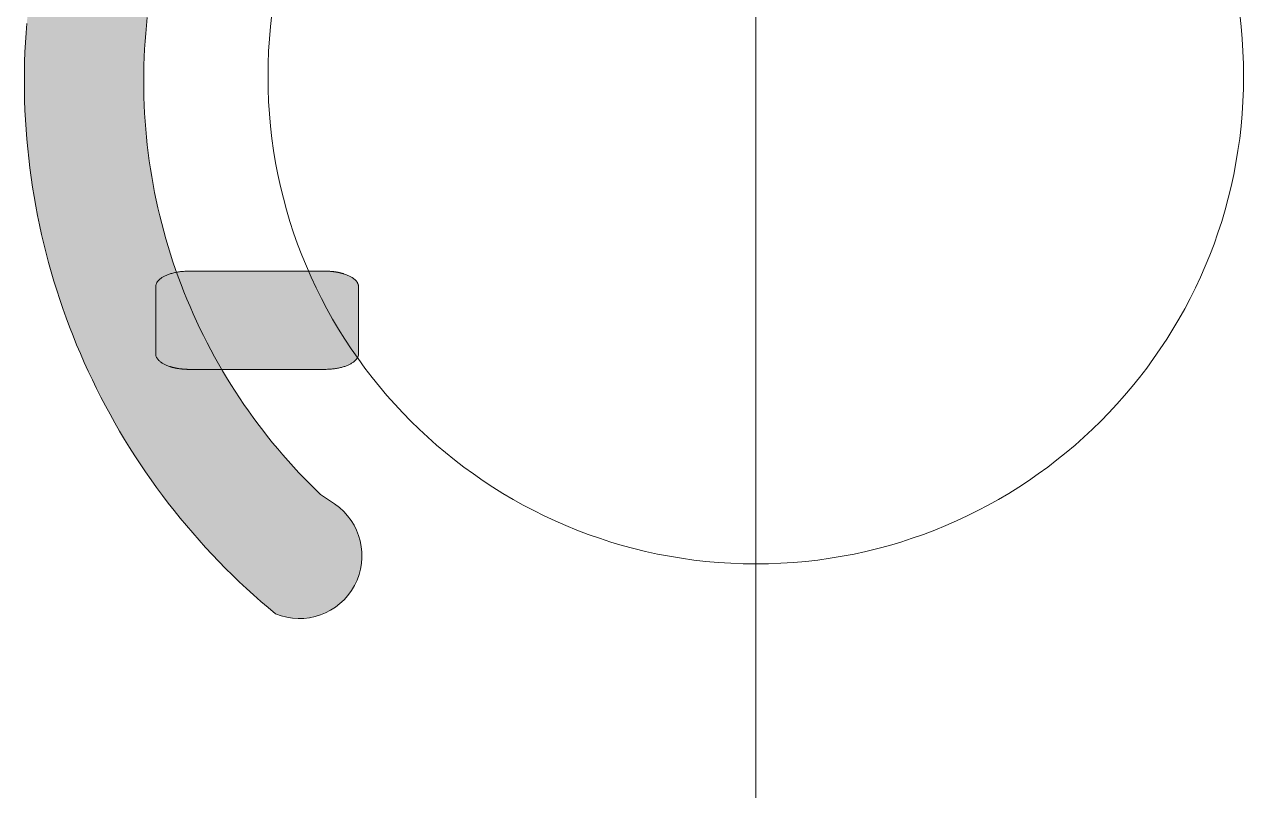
# Model space of a CAD drawing. Header units: metres. Extents: x 512 to 829, y -209 to 245.
# Drawn here: x 726.027 to 726.538, y -77.574 to -77.253 of the extents above; entities that cross this region are included whole.
import ezdxf

# ---------------------------------------------------------------- set-up
doc = ezdxf.new("R2010")
doc.units = ezdxf.units.M
doc.header["$LTSCALE"] = 0.508
doc.layers.add('None', color=7, linetype='Continuous', lineweight=5)

msp = doc.modelspace()

# ---------------------------------------------------------------- hatches: boundary and pattern name
at = {"layer": 'None', "linetype": 'Continuous', "lineweight": 0}
h = msp.add_hatch(color=253, dxfattribs=at)
edge = h.paths.add_edge_path()
edge.add_arc((726.1419054133961, -77.47534164447688), 0.02631001257012998, -28.282391944943697, 55.6582726372834, ccw=False)
edge.add_arc((726.1419085918869, -77.47533966042738), 0.0263081537966299, -112.23924688093553, -28.289477050027415, ccw=False)
edge.add_line((726.1319516158067, -77.49969079147968), (726.1288466158067, -77.49708979147968))
edge.add_line((726.1288466158067, -77.49708979147965), (726.1257776158067, -77.49444579147965))
edge.add_line((726.1257776158067, -77.49444579147973), (726.1227486158067, -77.49176079147973))
edge.add_line((726.1227486158067, -77.49176079147969), (726.1197626158067, -77.48903879147969))
edge.add_line((726.1197626158066, -77.48903879147963), (726.1168056158066, -77.48626879147963))
edge.add_line((726.1168056158067, -77.48626879147969), (726.1138886158067, -77.48345579147968))
edge.add_line((726.1138886158067, -77.48345579147974), (726.1110166158066, -77.48060879147974))
edge.add_line((726.1110166158066, -77.48060879147965), (726.1081796158066, -77.47771679147965))
edge.add_line((726.1081796158066, -77.47771679147968), (726.1053866158067, -77.47478779147968))
edge.add_line((726.1053866158067, -77.47478779147968), (726.1026386158067, -77.47182579147969))
edge.add_line((726.1026386158067, -77.47182579147966), (726.0999246158067, -77.46881679147965))
edge.add_line((726.0999246158067, -77.46881679147964), (726.0972526158067, -77.46576879147965))
edge.add_line((726.0972526158067, -77.46576879147972), (726.0946296158068, -77.46269279147972))
edge.add_line((726.0946296158066, -77.46269279147964), (726.0920476158067, -77.45957579147964))
edge.add_line((726.0920476158067, -77.45957579147966), (726.0895066158067, -77.45642079147967))
edge.add_line((726.0895066158067, -77.45642079147967), (726.0870096158068, -77.45322879147966))
edge.add_line((726.0870096158067, -77.45322879147966), (726.0845646158067, -77.45001179147967))
edge.add_line((726.0845646158067, -77.45001179147971), (726.0821586158067, -77.44675479147969))
edge.add_line((726.0821586158066, -77.44675479147963), (726.0797976158067, -77.44346079147964))
edge.add_line((726.0797976158067, -77.44346079147965), (726.0774826158067, -77.44013579147966))
edge.add_line((726.0774826158067, -77.44013579147975), (726.0752176158068, -77.43677979147975))
edge.add_line((726.0752176158067, -77.4367797914797), (726.0730006158067, -77.4333967914797))
edge.add_line((726.0730006158067, -77.43339679147971), (726.0708296158067, -77.42998079147972))
edge.add_line((726.0708296158067, -77.4299807914797), (726.0687086158067, -77.42653979147968))
edge.add_line((726.0687086158067, -77.42653979147974), (726.0666296158067, -77.42305679147975))
edge.add_line((726.0666296158067, -77.42305679147967), (726.0646056158067, -77.41955479147965))
edge.add_line((726.0646056158067, -77.41955479147964), (726.0626266158067, -77.41602079147964))
edge.add_line((726.0626266158067, -77.4160207914797), (726.0606976158067, -77.4124547914797))
edge.add_line((726.0606976158067, -77.41245479147972), (726.0588236158067, -77.40887479147972))
edge.add_line((726.0588236158067, -77.40887479147966), (726.0569986158066, -77.40526679147965))
edge.add_line((726.0569986158067, -77.40526679147968), (726.0552196158067, -77.40162479147969))
edge.add_line((726.0552196158067, -77.40162479147966), (726.0534936158067, -77.39795979147965))
edge.add_line((726.0534936158067, -77.3979597914797), (726.0518196158067, -77.39427579147971))
edge.add_line((726.0518196158067, -77.39427579147969), (726.0501996158067, -77.39056979147968))
edge.add_line((726.0501996158067, -77.39056979147972), (726.0486296158067, -77.38684179147972))
edge.add_line((726.0486296158067, -77.3868417914797), (726.0471076158067, -77.3830797914797))
edge.add_line((726.0471076158067, -77.38307979147964), (726.0456426158067, -77.37930479147963))
edge.add_line((726.0456426158066, -77.37930479147974), (726.0442316158067, -77.37551579147973))
edge.add_line((726.0442316158067, -77.37551579147964), (726.0428706158067, -77.37169879147964))
edge.add_line((726.0428706158067, -77.37169879147973), (726.0415636158067, -77.36786479147972))
edge.add_line((726.0415636158067, -77.36786479147963), (726.0403146158067, -77.36402179147964))
edge.add_line((726.0403146158067, -77.36402179147967), (726.0391136158066, -77.36015079147967))
edge.add_line((726.0391136158066, -77.36015079147967), (726.0379706158067, -77.35626679147967))
edge.add_line((726.0379706158067, -77.3562667914797), (726.0368806158067, -77.3523707914797))
edge.add_line((726.0368806158067, -77.35237079147964), (726.0358446158067, -77.34845179147963))
edge.add_line((726.0358446158067, -77.34845179147965), (726.0348656158067, -77.34453079147966))
edge.add_line((726.0348656158067, -77.34453079147966), (726.0339406158066, -77.34059179147964))
edge.add_line((726.0339406158067, -77.34059179147971), (726.0330686158068, -77.33663279147973))
edge.add_line((726.0330686158067, -77.3366327914797), (726.0322556158067, -77.33267379147969))
edge.add_line((726.0322556158067, -77.33267379147969), (726.0314956158066, -77.32869779147968))
edge.add_line((726.0314956158066, -77.32869779147973), (726.0307906158066, -77.32470379147973))
edge.add_line((726.0307906158067, -77.32470379147969), (726.0301436158068, -77.3207117914797))
edge.add_line((726.0301436158067, -77.32071179147965), (726.0295506158067, -77.31670479147965))
edge.add_line((726.0295506158067, -77.31670479147965), (726.0290156158067, -77.31269479147964))
edge.add_line((726.0290156158067, -77.31269479147966), (726.0285346158066, -77.30867079147967))
edge.add_line((726.0285346158066, -77.3086707914797), (726.0281116158067, -77.3046417914797))
edge.add_line((726.0281116158067, -77.30464179147964), (726.0277436158067, -77.30061279147964))
edge.add_line((726.0277436158067, -77.3006127914797), (726.0274336158067, -77.2965797914797))
edge.add_line((726.0274336158067, -77.29657979147964), (726.0271786158066, -77.29253479147962))
edge.add_line((726.0271786158066, -77.29253479147974), (726.0269816158067, -77.28848779147975))
edge.add_line((726.0269816158067, -77.28848779147972), (726.0268406158067, -77.28445379147972))
edge.add_line((726.0268406158067, -77.28445379147968), (726.0267546158067, -77.28040379147967))
edge.add_line((726.0267546158067, -77.28040379147967), (726.0267266158066, -77.27635279147968))
edge.add_line((726.0267266158066, -77.27635279147967), (726.0267546158067, -77.27230179147966))
edge.add_line((726.0267546158067, -77.27230179147966), (726.0268406158067, -77.26825279147965))
edge.add_line((726.0268406158067, -77.26825279147965), (726.0269816158067, -77.26421779147965))
edge.add_line((726.0269816158067, -77.26421779147972), (726.0271786158066, -77.26017079147974))
edge.add_line((726.0271786158066, -77.26017079147971), (726.0274336158067, -77.25612779147971))
edge.add_line((726.0274336158067, -77.25612779147968), (726.0277436158067, -77.25209279147968))
edge.add_line((726.0277436158067, -77.25209279147964), (726.0281116158067, -77.24806379147964))
edge.add_line((726.0281116158067, -77.2480637914797), (726.0285346158066, -77.2440377914797))
edge.add_line((726.0285346158066, -77.24403779147974), (726.0290146158067, -77.24001179147973))
edge.add_line((726.0290146158067, -77.24001179147967), (726.0295516158067, -77.23599779147968))
edge.add_line((726.0295516158067, -77.23599779147969), (726.0301426158067, -77.23200279147969))
edge.add_line((726.0301426158067, -77.23200279147966), (726.0307896158066, -77.22800579147966))
edge.add_line((726.0307896158067, -77.22800579147975), (726.0314956158068, -77.22400879147975))
edge.add_line((726.0314956158066, -77.22400879147972), (726.0322556158067, -77.22003179147973))
edge.add_line((726.0322556158067, -77.22003179147964), (726.0330696158067, -77.21607179147964))
edge.add_line((726.0330696158067, -77.21607179147964), (726.0339386158066, -77.21212279147964))
edge.add_line((726.0339386158067, -77.21212279147971), (726.0348646158068, -77.2081747914797))
edge.add_line((726.0348646158067, -77.20817479147968), (726.0358466158067, -77.20424579147968))
edge.add_line((726.0358466158067, -77.2042457914797), (726.0368806158067, -77.2003357914797))
edge.add_line((726.0368806158067, -77.20033579147969), (726.0379706158067, -77.1964397914797))
edge.add_line((726.0379706158067, -77.19643979147975), (726.0391136158066, -77.19255579147972))
edge.add_line((726.0391136158066, -77.19255579147966), (726.0403146158067, -77.18868479147969))
edge.add_line((726.0403146158067, -77.18868479147966), (726.0415636158067, -77.18484179147964))
edge.add_line((726.0415636158067, -77.1848417914797), (726.0428706158067, -77.18100779147971))
edge.add_line((726.0428706158067, -77.18100779147971), (726.0442296158067, -77.1771947914797))
edge.add_line((726.0442296158067, -77.17719479147968), (726.0456416158066, -77.17340179147969))
edge.add_line((726.0456416158066, -77.1734017914797), (726.0471096158067, -77.1696217914797))
edge.add_line((726.0471096158067, -77.1696217914797), (726.0486266158067, -77.1658727914797))
edge.add_line((726.0486266158067, -77.16587279147973), (726.0501946158067, -77.16214679147973))
edge.add_line((726.0501946158067, -77.1621467914797), (726.0518176158067, -77.15843479147969))
edge.add_line((726.0518176158067, -77.15843479147975), (726.0534916158067, -77.15475079147974))
edge.add_line((726.0534916158067, -77.15475079147973), (726.0552176158067, -77.15108579147972))
edge.add_line((726.0552176158067, -77.15108579147966), (726.0569976158067, -77.14744279147968))
edge.add_line((726.0569976158067, -77.14744279147965), (726.0588196158067, -77.14383879147964))
edge.add_line((726.0588196158067, -77.14383879147965), (726.0606996158067, -77.14024679147965))
edge.add_line((726.0606996158067, -77.14024679147974), (726.0626316158067, -77.13667879147974))
edge.add_line((726.0626316158067, -77.13667879147965), (726.0646056158067, -77.13315279147966))
edge.add_line((726.0646056158067, -77.13315279147969), (726.0666266158067, -77.12965679147969))
edge.add_line((726.0666266158066, -77.12965679147965), (726.0687046158066, -77.12617379147966))
edge.add_line((726.0687046158067, -77.12617379147969), (726.0708286158067, -77.12272679147966))
edge.add_line((726.0708286158067, -77.12272679147964), (726.0729996158067, -77.11931079147963))
edge.add_line((726.0729996158067, -77.11931079147973), (726.0752196158066, -77.11592279147975))
edge.add_line((726.0752196158066, -77.11592279147965), (726.0774856158066, -77.11256779147965))
edge.add_line((726.0774856158067, -77.1125677914797), (726.0797966158067, -77.10924879147969))
edge.add_line((726.0797966158067, -77.10924879147967), (726.0821536158066, -77.10595979147968))
edge.add_line((726.0821536158066, -77.10595979147968), (726.0845586158066, -77.10270279147969))
edge.add_line((726.0845586158067, -77.10270279147971), (726.0870066158067, -77.09948179147972))
edge.add_line((726.0870066158067, -77.09948179147966), (726.0895066158067, -77.09628579147966))
edge.add_line((726.0895066158067, -77.09628579147966), (726.0920436158067, -77.09313679147965))
edge.add_line((726.0920436158067, -77.09313679147965), (726.0946226158067, -77.09002279147964))
edge.add_line((726.0946226158067, -77.09002279147967), (726.0972526158066, -77.08693779147967))
edge.add_line((726.0972526158067, -77.08693779147973), (726.0999206158067, -77.08389479147972))
edge.add_line((726.0999206158067, -77.08389479147968), (726.1026316158067, -77.08088979147968))
edge.add_line((726.1026316158067, -77.08088979147965), (726.1053846158067, -77.07792179147965))
edge.add_line((726.1053846158067, -77.07792179147964), (726.1081786158067, -77.07499179147963))
edge.add_line((726.1081786158067, -77.07499179147965), (726.1110156158067, -77.07209979147964))
edge.add_line((726.1110156158067, -77.07209979147967), (726.1138876158067, -77.06925279147967))
edge.add_line((726.1138876158067, -77.0692527914797), (726.1168046158067, -77.0664397914797))
edge.add_line((726.1168046158067, -77.06643979147964), (726.1197616158067, -77.06366979147964))
edge.add_line((726.1197616158066, -77.0636697914797), (726.1227436158066, -77.0609507914797))
edge.add_line((726.1227436158067, -77.06095079147963), (726.1257756158067, -77.05826279147963))
edge.add_line((726.1257756158067, -77.0582627914797), (726.1288476158066, -77.05561679147971))
edge.add_line((726.1288476158066, -77.05561679147968), (726.1319456158067, -77.0530217914797))
edge.add_arc((726.1419029800318, -77.07737184060647), 0.02630729926822258, 28.287802750506216, 112.24092118049, ccw=False)
edge.add_arc((726.1419027653316, -77.07737175484897), 0.02630744768852908, -55.66329737676489, 28.28741668449021, ccw=False)
edge.add_line((726.1567416158067, -77.09909479147973), (726.1507706158067, -77.10247679147972))
edge.add_line((726.1507706158067, -77.10247679147972), (726.1514846158067, -77.10246479147972))
edge.add_line((726.1514846158067, -77.10246479147975), (726.1512516158067, -77.10268279147974))
edge.add_line((726.1512516158067, -77.10268279147965), (726.1488436158068, -77.10500479147964))
edge.add_line((726.1488436158066, -77.1050047914797), (726.1464646158066, -77.10736379147971))
edge.add_line((726.1464646158067, -77.10736379147966), (726.1441196158067, -77.10975379147965))
edge.add_line((726.1441196158066, -77.10975379147965), (726.1418076158067, -77.11217779147964))
edge.add_line((726.1418076158067, -77.11217779147967), (726.1395246158066, -77.11463879147968))
edge.add_line((726.1395246158066, -77.1146387914797), (726.1372826158066, -77.11712379147968))
edge.add_line((726.1372826158067, -77.11712379147968), (726.1350776158067, -77.11963979147968))
edge.add_line((726.1350776158067, -77.1196397914797), (726.1329036158068, -77.12218979147971))
edge.add_line((726.1329036158066, -77.12218979147974), (726.1307676158067, -77.12476879147974))
edge.add_line((726.1307676158067, -77.12476879147971), (726.1286676158066, -77.12737479147971))
edge.add_line((726.1286676158066, -77.12737479147972), (726.1266036158066, -77.13001379147971))
edge.add_line((726.1266036158066, -77.13001379147966), (726.1245756158066, -77.13268179147965))
edge.add_line((726.1245756158066, -77.13268179147974), (726.1225876158067, -77.13537379147972))
edge.add_line((726.1225876158067, -77.13537379147965), (726.1206356158067, -77.13809779147967))
edge.add_line((726.1206356158067, -77.13809779147971), (726.1187216158066, -77.1408477914797))
edge.add_line((726.1187216158066, -77.1408477914797), (726.1168496158066, -77.1436187914797))
edge.add_line((726.1168496158067, -77.14361879147964), (726.1150116158067, -77.14642379147965))
edge.add_line((726.1150116158067, -77.14642379147972), (726.1132136158067, -77.14925279147971))
edge.add_line((726.1132136158067, -77.14925279147974), (726.1114596158067, -77.15209879147973))
edge.add_line((726.1114596158067, -77.15209879147972), (726.1097416158067, -77.15497879147972))
edge.add_line((726.1097416158067, -77.15497879147972), (726.1080656158067, -77.15787879147972))
edge.add_line((726.1080656158067, -77.15787879147967), (726.1064316158067, -77.16079679147968))
edge.add_line((726.1064316158066, -77.1607967914797), (726.1048356158067, -77.1637447914797))
edge.add_line((726.1048356158067, -77.16374479147964), (726.1032826158067, -77.16671179147966))
edge.add_line((726.1032826158066, -77.16671179147966), (726.1017726158066, -77.16969779147965))
edge.add_line((726.1017726158067, -77.16969779147973), (726.1002996158066, -77.17271379147974))
edge.add_line((726.1002996158066, -77.17271379147974), (726.0988716158066, -77.17574579147973))
edge.add_line((726.0988716158067, -77.1757457914797), (726.0974866158067, -77.1787937914797))
edge.add_line((726.0974866158067, -77.17879379147973), (726.0961456158067, -77.18185979147972))
edge.add_line((726.0961456158067, -77.18185979147972), (726.0948466158067, -77.18494779147973))
edge.add_line((726.0948466158067, -77.18494779147966), (726.0935906158066, -77.18805079147967))
edge.add_line((726.0935906158066, -77.18805079147967), (726.0923776158066, -77.19117479147967))
edge.add_line((726.0923776158066, -77.19117479147974), (726.0912106158066, -77.19431079147974))
edge.add_line((726.0912106158066, -77.19431079147967), (726.0900846158066, -77.19746879147966))
edge.add_line((726.0900846158066, -77.19746879147965), (726.0890046158066, -77.20063679147965))
edge.add_line((726.0890046158066, -77.20063679147972), (726.0879696158066, -77.20382079147973))
edge.add_line((726.0879696158066, -77.20382079147964), (726.0869766158066, -77.20702279147963))
edge.add_line((726.0869766158066, -77.20702279147963), (726.0860316158066, -77.21023379147964))
edge.add_line((726.0860316158066, -77.21023379147971), (726.0851276158066, -77.21346379147971))
edge.add_line((726.0851276158066, -77.21346379147974), (726.0842716158066, -77.21669979147973))
edge.add_line((726.0842716158066, -77.21669979147964), (726.0834606158066, -77.21994579147966))
edge.add_line((726.0834606158066, -77.21994579147974), (726.0826966158066, -77.22320479147973))
edge.add_line((726.0826966158066, -77.2232047914797), (726.0819756158066, -77.2264787914797))
edge.add_line((726.0819756158066, -77.22647879147974), (726.0813016158066, -77.22975879147972))
edge.add_line((726.0813016158066, -77.22975879147964), (726.0806726158066, -77.23304979147963))
edge.add_line((726.0806726158066, -77.23304979147963), (726.0800896158066, -77.23634979147963))
edge.add_line((726.0800896158066, -77.23634979147971), (726.0795546158066, -77.23965679147972))
edge.add_line((726.0795546158067, -77.23965679147966), (726.0790636158067, -77.24297179147966))
edge.add_line((726.0790636158067, -77.2429717914797), (726.0786206158067, -77.2462867914797))
edge.add_line((726.0786206158067, -77.24628679147975), (726.0782246158067, -77.24960979147976))
edge.add_line((726.0782246158067, -77.24960979147966), (726.0778736158067, -77.25295079147966))
edge.add_line((726.0778736158067, -77.25295079147975), (726.0775686158066, -77.25628179147974))
edge.add_line((726.0775686158066, -77.25628179147964), (726.0773126158066, -77.25961679147964))
edge.add_line((726.0773126158067, -77.25961679147974), (726.0771016158067, -77.26295979147974))
edge.add_line((726.0771016158067, -77.26295979147972), (726.0769396158066, -77.26630679147972))
edge.add_line((726.0769396158066, -77.26630679147968), (726.0768216158066, -77.26965679147966))
edge.add_line((726.0768216158067, -77.26965679147963), (726.0767506158066, -77.27300579147963))
edge.add_line((726.0767506158066, -77.2730057914797), (726.0767276158066, -77.27635279147971))
edge.add_line((726.0767276158067, -77.27635279147967), (726.0767506158068, -77.27969979147966))
edge.add_line((726.0767506158066, -77.27969979147974), (726.0768216158067, -77.28304979147973))
edge.add_line((726.0768216158067, -77.2830497914797), (726.0769396158067, -77.2863987914797))
edge.add_line((726.0769396158066, -77.28639879147966), (726.0771016158067, -77.28974579147966))
edge.add_line((726.0771016158067, -77.28974579147973), (726.0773126158067, -77.29309079147973))
edge.add_line((726.0773126158067, -77.2930907914797), (726.0775686158067, -77.2964227914797))
edge.add_line((726.0775686158066, -77.2964227914797), (726.0778736158067, -77.2997567914797))
edge.add_line((726.0778736158067, -77.2997567914797), (726.0782236158067, -77.30309279147968))
edge.add_line((726.0782236158067, -77.30309279147968), (726.0786216158067, -77.3064207914797))
edge.add_line((726.0786216158067, -77.3064207914797), (726.0790646158067, -77.3097387914797))
edge.add_line((726.0790646158067, -77.30973879147973), (726.0795546158067, -77.31305179147972))
edge.add_line((726.0795546158067, -77.31305179147967), (726.0800906158067, -77.31635779147966))
edge.add_line((726.0800906158066, -77.31635779147973), (726.0806726158066, -77.31965779147973))
edge.add_line((726.0806726158066, -77.3196577914797), (726.0813026158066, -77.32295079147971))
edge.add_line((726.0813026158066, -77.32295079147968), (726.0819746158066, -77.32622579147969))
edge.add_line((726.0819746158066, -77.32622579147971), (726.0826956158066, -77.32949879147972))
edge.add_line((726.0826956158066, -77.32949879147964), (726.0834616158066, -77.33275879147963))
edge.add_line((726.0834616158066, -77.3327587914797), (726.0842716158066, -77.3360057914797))
edge.add_line((726.0842716158066, -77.33600579147969), (726.0851286158066, -77.3392447914797))
edge.add_line((726.0851286158066, -77.3392447914797), (726.0860316158066, -77.34247279147971))
edge.add_line((726.0860316158066, -77.34247279147974), (726.0869766158066, -77.34568379147973))
edge.add_line((726.0869766158066, -77.3456837914797), (726.0879696158066, -77.3488857914797))
edge.add_line((726.0879696158066, -77.34888579147969), (726.0890046158066, -77.35206979147968))
edge.add_line((726.0890046158066, -77.35206979147972), (726.0900836158066, -77.35523479147973))
edge.add_line((726.0900836158066, -77.35523479147969), (726.0912096158066, -77.35839379147968))
edge.add_line((726.0912096158066, -77.35839379147967), (726.0923796158066, -77.36153479147966))
edge.add_line((726.0923796158066, -77.3615347914797), (726.0935916158066, -77.36465779147971))
edge.add_line((726.0935916158066, -77.36465779147966), (726.0948476158067, -77.36776179147967))
edge.add_line((726.0948476158067, -77.36776179147967), (726.0961486158067, -77.37085279147966))
edge.add_line((726.0961486158067, -77.3708527914797), (726.0974896158067, -77.3739187914797))
edge.add_line((726.0974896158067, -77.3739187914797), (726.0988736158067, -77.37696479147971))
edge.add_line((726.0988736158067, -77.37696479147974), (726.1003026158068, -77.37999979147975))
edge.add_line((726.1003026158066, -77.37999979147969), (726.1017726158067, -77.38300879147968))
edge.add_line((726.1017726158067, -77.38300879147971), (726.1032836158067, -77.38599579147971))
edge.add_line((726.1032836158067, -77.38599579147967), (726.1048376158067, -77.38896479147967))
edge.add_line((726.1048376158067, -77.38896479147968), (726.1064306158066, -77.39190979147968))
edge.add_line((726.1064306158066, -77.39190979147963), (726.1080656158066, -77.39482879147964))
edge.add_line((726.1080656158067, -77.39482879147965), (726.1097436158067, -77.39773279147965))
edge.add_line((726.1097436158067, -77.39773279147971), (726.1114596158067, -77.40060679147973))
edge.add_line((726.1114596158067, -77.40060679147973), (726.1132126158067, -77.40345179147971))
edge.add_line((726.1132126158067, -77.40345179147971), (726.1150116158067, -77.40628279147973))
edge.add_line((726.1150116158067, -77.40628279147973), (726.1168516158067, -77.40908979147973))
edge.add_line((726.1168516158067, -77.40908979147969), (726.1187236158066, -77.41186379147969))
edge.add_line((726.1187236158066, -77.41186379147973), (726.1206356158067, -77.41461079147973))
edge.add_line((726.1206356158067, -77.41461079147973), (726.1225886158066, -77.41733479147972))
edge.add_line((726.1225886158066, -77.41733479147968), (726.1245786158066, -77.42002879147968))
edge.add_line((726.1245786158067, -77.4200287914797), (726.1266066158067, -77.4226967914797))
edge.add_line((726.1266066158066, -77.42269679147967), (726.1286696158066, -77.42533479147966))
edge.add_line((726.1286696158066, -77.42533479147971), (726.1307726158067, -77.42794479147972))
edge.add_line((726.1307726158067, -77.42794479147972), (726.1329066158066, -77.43052179147972))
edge.add_line((726.1329066158066, -77.43052179147969), (726.1350766158066, -77.43306579147969))
edge.add_line((726.1350766158067, -77.43306579147963), (726.1372896158067, -77.43559079147964))
edge.add_line((726.1372896158067, -77.43559079147974), (726.1395316158067, -77.43807679147973))
edge.add_line((726.1395316158066, -77.43807679147972), (726.1418086158067, -77.44053079147973))
edge.add_line((726.1418086158067, -77.44053079147966), (726.1441206158066, -77.44295479147965))
edge.add_line((726.1441206158067, -77.44295479147968), (726.1464656158067, -77.44534479147967))
edge.add_line((726.1464656158066, -77.44534479147967), (726.1488446158066, -77.44770379147967))
edge.add_line((726.1488446158066, -77.44770379147974), (726.1507996158066, -77.44958879147973))
edge.add_line((726.1507996158067, -77.44958879147964), (726.1567476158067, -77.45361779147964))
edge.add_line((726.1567476158067, -77.4536177914797), (726.1567476158067, -77.4536177914797))
for color, points in [(9, [(726.1311506158066, -77.48902079147967), (726.1296623345567, -77.48716043991715), (726.1281974908067, -77.48532938522965), (726.1267560845566, -77.48352762741717), (726.1253381158067, -77.48175516647973), (726.1239435845566, -77.4800120024172), (726.1225724908066, -77.47829813522969), (726.1212248345566, -77.47661356491722), (726.1199006158067, -77.47495829147965), (726.1185998345567, -77.47333231491723), (726.1173224908067, -77.47173563522972), (726.1160685845567, -77.47016825241724), (726.1148381158067, -77.46863016647967), (726.1136310845567, -77.46712137741724), (726.1124474908066, -77.46564188522973), (726.1112873345567, -77.46419168991724), (726.1101506158067, -77.46277079147967), (726.1090373345567, -77.46137918991724), (726.1079474908067, -77.46001688522972), (726.1068810845567, -77.45868387741723), (726.1058381158067, -77.45738016647965), (726.1048185845567, -77.45610575241722), (726.1038224908067, -77.45486063522969), (726.1028498345567, -77.4536448149172), (726.1019006158067, -77.45245829147973), (726.1009748345567, -77.45130106491717), (726.1000724908067, -77.45017313522965), (726.0991935845567, -77.44907450241715), (726.0983381158067, -77.44800516647967), (726.0975060845567, -77.44696512741723), (726.0966974908067, -77.4459543852297), (726.0959123345567, -77.44497293991719), (726.0951506158067, -77.44402079147972), (726.0944123345566, -77.44309793991715), (726.0936974908067, -77.44220438522973), (726.0930060845567, -77.44134012741722), (726.0923381158067, -77.44050516647974), (726.0916935845567, -77.43969950241717), (726.0910724908067, -77.43892313522974), (726.0904748345566, -77.43817606491723), (726.0899006158066, -77.43745829147974), (726.0893498345567, -77.43676981491717), (726.0888224908067, -77.43611063522974), (726.0883185845566, -77.43548075241722), (726.0878381158067, -77.43488016647973), (726.0873810845567, -77.43430887741715), (726.0869474908067, -77.43376688522972), (726.0865373345566, -77.43325418991719), (726.0861506158067, -77.4327707914797), (726.0857873345567, -77.43231668991723), (726.0854474908067, -77.43189188522967), (726.0851310845567, -77.43149637741715), (726.0848381158066, -77.43113016647965), (726.0845685845567, -77.43079325241717), (726.0843224908067, -77.43048563522973), (726.0840998345567, -77.4302073149172), (726.0839006158067, -77.42995829147969), (726.0837248345567, -77.42973856491722), (726.0835724908067, -77.42954813522965), (726.0834435845567, -77.42938700241723), (726.0833381158067, -77.42925516647972), (726.0832560845566, -77.42915262741724), (726.0831974908067, -77.42907938522967), (726.0831623345567, -77.42903543991724), (726.0831506158066, -77.42902079147973), (726.0831457329941, -77.42900882858908), (726.0831310845567, -77.42897293991723), (726.0831066704942, -77.42891312546408), (726.0830724908067, -77.42882938522973), (726.0830285454941, -77.42872171921408), (726.0829748345567, -77.42859012741724), (726.0829113579941, -77.42843460983909), (726.0828381158067, -77.42825516647974), (726.0827551079942, -77.4280517973391), (726.0826623345566, -77.42782450241714), (726.0825597954941, -77.4275732817141), (726.0824474908067, -77.42729813522965), (726.0823254204942, -77.42699906296411), (726.0821935845566, -77.42667606491716), (726.0820519829941, -77.42632914108901), (726.0819006158067, -77.42595829147967), (726.0817394829942, -77.42556351608903), (726.0815685845566, -77.42514481491719), (726.0813879204942, -77.42470218796404), (726.0811974908066, -77.4242356352297), (726.0809972954942, -77.42374515671406), (726.0807873345567, -77.42323075241723), (726.0805676079942, -77.42269242233908), (726.0803381158066, -77.42213016647963), (726.0800988579941, -77.4215439848391), (726.0798498345566, -77.42093387741716), (726.0795910454942, -77.42029984421401), (726.0793224908067, -77.41964188522968), (726.0790441704942, -77.41896000046404), (726.0787560845566, -77.4182541899172), (726.0784582329942, -77.41752445358907), (726.0781506158066, -77.41677079147973), (726.0778332329942, -77.4159932035891), (726.0775060845567, -77.41519168991715), (726.0771691704941, -77.41436625046401), (726.0768224908066, -77.41351688522968), (726.0764660454942, -77.41264359421405), (726.0760998345567, -77.41174637741722), (726.0757238579941, -77.41082523483908), (726.0753381158066, -77.40988016647964), (726.0749426079942, -77.40891117233912), (726.0745373345567, -77.40791825241718), (726.0741222954941, -77.40690140671404), (726.0736974908067, -77.40586063522971), (726.0732629204941, -77.40479593796408), (726.0728185845567, -77.40370731491714), (726.0723644829942, -77.40259476608901), (726.0719006158067, -77.40145829147968), (726.0714269829941, -77.40029789108905), (726.0709435845566, -77.39911356491723), (726.0704504204941, -77.3979053129641), (726.0699474908067, -77.39667313522966), (726.0694347954942, -77.39541703171403), (726.0689123345567, -77.39413700241721), (726.0683801079941, -77.39283304733908), (726.0678381158067, -77.39150516647965), (726.0672863579941, -77.39015335983902), (726.0667248345567, -77.3887776274172), (726.0661535454942, -77.38737796921407), (726.0655724908066, -77.38595438522964), (726.0649816704941, -77.38450687546401), (726.0643810845567, -77.3830354399172), (726.0637707329942, -77.38154007858907), (726.0631506158066, -77.38002079147964), (726.0625284971543, -77.37849433652366), (726.0619121411974, -77.37697747165544), (726.0613015479356, -77.3754701968752), (726.0606967173692, -77.37397251218283), (726.0600976494981, -77.37248441757833), (726.0595043443222, -77.37100591306171), (726.0589168018419, -77.36953699863295), (726.0583350220567, -77.36807767429218), (726.0577590049668, -77.36662794003928), (726.0571887505723, -77.36518779587425), (726.0566242588731, -77.36375724179709), (726.0560655298692, -77.3623362778078), (726.0555125635606, -77.3609249039065), (726.0549653599473, -77.35952312009294), (726.0544239190293, -77.35813092636738), (726.0538882408067, -77.35674832272969), (726.0533583252793, -77.35537530917986), (726.0528341724473, -77.35401188571802), (726.0523157823106, -77.35265805234394), (726.0518031548692, -77.35131380905784), (726.0512962901231, -77.34997915585961), (726.0507951880724, -77.34865409274926), (726.0502998487168, -77.34733861972677), (726.0498102720567, -77.34603273679215), (726.0493264580919, -77.34473644394552), (726.0488484068223, -77.34344974118676), (726.0483761182481, -77.34217262851587), (726.0479095923691, -77.34090510593285), (726.0474488291856, -77.3396471734377), (726.0469938286973, -77.33839883103042), (726.0465445909043, -77.33716007871112), (726.0461011158067, -77.3359309164797), (726.0456634034043, -77.33471134433614), (726.0452314536973, -77.33350136228046), (726.0448052666856, -77.33230097031264), (726.0443848423691, -77.33111016843282), (726.0439701807481, -77.32992895664086), (726.0435612818223, -77.32875733493677), (726.0431581455919, -77.32759530332055), (726.0427607720567, -77.3264428617922), (726.0423691612168, -77.32530001035173), (726.0419833130723, -77.32416674899923), (726.0416032276231, -77.32304307773461), (726.0412289048692, -77.32192899655786), (726.0408603448105, -77.32082450546898), (726.0404975474473, -77.31972960446797), (726.0401405127793, -77.31864429355494), (726.0397892408067, -77.31756857272967), (726.0394437315293, -77.31650244199238), (726.0391039849474, -77.31544590134297), (726.0387700010606, -77.31439895078142), (726.0384417798692, -77.31336159030786), (726.0381193213731, -77.31233381992206), (726.0378026255723, -77.31131563962424), (726.0374916924668, -77.31030704941429), (726.0371865220567, -77.30930804929221), (726.0368871143419, -77.308318639258), (726.0365934693223, -77.30733881931167), (726.0363055869981, -77.30636858945331), (726.0360234673692, -77.30540794968283), (726.0357471104356, -77.30445690000022), (726.0354765161973, -77.30351544040548), (726.0352116846543, -77.3025835708986), (726.0349526158067, -77.30166129147972), (726.0347028870469, -77.30075197568374), (726.0344660757676, -77.29985899704604), (726.0342421819688, -77.29898235556664), (726.0340312056504, -77.29812205124529), (726.0338331468125, -77.29727808408222), (726.0336480054551, -77.29645045407733), (726.0334757815782, -77.29563916123072), (726.0333164751817, -77.29484420554218), (726.0331700862656, -77.29406558701191), (726.0330366148302, -77.29330330563982), (726.0329160608751, -77.29255736142602), (726.0328084244004, -77.29182775437027), (726.0327137054063, -77.29111448447281), (726.0326319038926, -77.29041755173364), (726.0325630198594, -77.28973695615252), (726.0325070533066, -77.2890726977297), (726.0324640042344, -77.28842477646504), (726.0324338726426, -77.28779319235855), (726.0324166585312, -77.28717794541035), (726.0324123619005, -77.28657903562032), (726.0324209827501, -77.28599646298846), (726.0324425210802, -77.2854302275149), (726.0324769768906, -77.28488032919938), (726.0325243501817, -77.28434676804216), (726.0325846409531, -77.28382954404321), (726.0326578492051, -77.28332865720233), (726.0327439749375, -77.28284410751974), (726.0328430181504, -77.28237589499531), (726.0329549788438, -77.28192401962906), (726.0330798570176, -77.28148848142109), (726.033217652672, -77.2810692803713), (726.0333683658067, -77.28066641647968), (726.033531996422, -77.28027988974634), (726.0337085445176, -77.27990970017106), (726.0338980100938, -77.27955584775407), (726.0341003931504, -77.27921833249536), (726.0343156936875, -77.27889715439471), (726.0345439117051, -77.27859231345235), (726.0347850472032, -77.27830380966816), (726.0350391001816, -77.27803164304214), (726.0353060706407, -77.27777581357441), (726.0355859585801, -77.27753632126485), (726.035878764, -77.27731316611346), (726.0361844869004, -77.27710634812036), (726.0365031272813, -77.27691586728531), (726.0368346851426, -77.27674172360855), (726.0371791604844, -77.27658391709008), (726.0375365533067, -77.27644244772966), (726.0379068636094, -77.27631731552754), (726.0382900913926, -77.27620852048358), (726.0386862366563, -77.27611606259791), (726.0390952994004, -77.2760399418703), (726.039517279625, -77.27598015830097), (726.0399521773301, -77.27593671188981), (726.0403999925156, -77.27590960263694), (726.0408607251817, -77.27589883054225), (726.0413343753281, -77.27590439560572), (726.0418209429552, -77.27592629782737), (726.0423204280626, -77.27596453720719), (726.0428328306505, -77.27601911374529), (726.0433581507187, -77.27609002744157), (726.0438963882676, -77.27617727829613), (726.0444475432969, -77.27628086630875), (726.0450116158066, -77.27640079147966), (726.0455776897813, -77.27653291110857), (726.0461348492051, -77.27667308249534), (726.0466830940782, -77.27682130563983), (726.0472224244004, -77.27697758054217), (726.0477528401719, -77.27714190720235), (726.0482743413926, -77.27731428562026), (726.0487869280626, -77.27749471579614), (726.0492906001816, -77.27768319772974), (726.04978535775, -77.27787973142108), (726.0502712007676, -77.27808431687026), (726.0507481292344, -77.2782969540774), (726.0512161431504, -77.27851764304216), (726.0516752425157, -77.27874638376488), (726.0521254273301, -77.27898317624533), (726.0525666975938, -77.27922802048363), (726.0529990533067, -77.27948091647966), (726.0534224944688, -77.27974186423364), (726.0538370210801, -77.28001086374536), (726.0542426331407, -77.28028791501481), (726.0546393306504, -77.28057301804222), (726.0550271136094, -77.28086617282736), (726.0554059820176, -77.28116737937034), (726.0557759358751, -77.28147663767106), (726.0561369751817, -77.28179394772974), (726.0564890999375, -77.28211930954615), (726.0568323101427, -77.28245272312029), (726.057166605797, -77.28279418845239), (726.0574919869005, -77.28314370554222), (726.0578084534532, -77.28350127438989), (726.0581160054551, -77.2838668949953), (726.0584146429063, -77.28424056735855), (726.0587043658066, -77.28462229147965), (726.0589851741563, -77.2850120673586), (726.0592570679552, -77.28540989499527), (726.0595200472031, -77.2858157743899), (726.0597741119004, -77.28622970554215), (726.0600192620469, -77.28665168845237), (726.0602554976426, -77.28708172312031), (726.0604828186875, -77.2875198095461), (726.0607012251817, -77.28796594772973), (726.060910717125, -77.2884201376711), (726.0611112945176, -77.2888823793703), (726.0613029573594, -77.28935267282736), (726.0614857056504, -77.28983101804215), (726.0616595393907, -77.2903174150149), (726.0618244585801, -77.29081186374526), (726.0619804632188, -77.29131436423359), (726.0621275533067, -77.29182491647964), (726.0622657288438, -77.29234352048354), (726.0623949898302, -77.29287017624529), (726.0625153362656, -77.29340488376488), (726.0626267681505, -77.2939476430422), (726.0627292854845, -77.29449845407737), (726.0628228882676, -77.29505731687027), (726.0629075765, -77.29562423142113), (726.0629833501816, -77.29619919772972), (726.0630502093126, -77.29678221579604), (726.0631081538926, -77.29737328562032), (726.0631571839219, -77.29797240720234), (726.0631972994005, -77.2985795805422), (726.0632285003281, -77.2991948056399), (726.0632507867051, -77.29981808249534), (726.0632641585313, -77.30044941110862), (726.0632686158067, -77.30108879147974), (726.0826956158066, -77.37302079147969), (726.1030536158066, -77.41627079147963), (726.1444766158066, -77.45769479147964), (726.1448632364121, -77.45809228269059), (726.1452309732285, -77.45849269382347), (726.1455798262559, -77.45889602487807), (726.1459097954942, -77.45930227585472), (726.1462208809434, -77.45971144675309), (726.1465130826035, -77.4601235375734), (726.1467864004746, -77.46053854831564), (726.1470408345567, -77.46095647897971), (726.1472763848496, -77.46137732956561), (726.1474930513535, -77.46180110007344), (726.1476908340684, -77.4622277905031), (726.1478697329942, -77.46265740085471), (726.1480297481309, -77.46308993112814), (726.1481708794786, -77.4635253813234), (726.1482931270372, -77.46396375144059), (726.1483964908067, -77.46440504147972), (726.1484809707872, -77.46484925144068), (726.1485465669786, -77.46529638132347), (726.1485932793809, -77.46574643112808), (726.1486211079941, -77.46619940085475), (726.1486300528184, -77.46665529050313), (726.1486201138536, -77.46711410007345), (726.1485912910996, -77.46757582956559), (726.1485435845567, -77.46804047897967), (726.1484769942247, -77.46850804831558), (726.1483915201036, -77.46897853757343), (726.1482871621934, -77.46945194675311), (726.1481639204942, -77.46992827585473), (726.1480217950059, -77.47040752487817), (726.1478607857285, -77.47088969382344), (726.1476808926622, -77.47137478269065), (726.1474821158067, -77.47186279147968), (726.1472644551621, -77.47235372019065), (726.1470279107285, -77.47284756882345), (726.1467724825059, -77.47334433737808), (726.1464981704942, -77.47384402585465), (726.1462049746934, -77.47434663425315), (726.1458928951035, -77.47485216257348), (726.1455619317246, -77.47536061081564), (726.1452120845566, -77.47587197897974), (726.1448433535996, -77.47638626706566), (726.1444557388536, -77.47690347507341), (726.1440492403184, -77.4774236030031), (726.1436238579942, -77.47794665085473), (726.1431795918809, -77.47847261862807), (726.1427164419786, -77.47900150632347), (726.1422344082871, -77.47953331394058), (726.1417334908067, -77.48006804147974), (726.1412136895372, -77.48060568894061), (726.1406750044786, -77.48114625632343), (726.1401174356309, -77.48168974362818), (726.1395409829942, -77.48223615085465), (726.1389456465683, -77.48278547800317), (726.1383314263536, -77.4833377250734), (726.1376983223497, -77.48389289206568), (726.1370463345567, -77.48445097897968), (726.1363754629747, -77.48501198581562), (726.1356857076036, -77.4855759125735), (726.1349770684434, -77.48614275925308), (726.1342495454942, -77.48671252585473), (726.1335031387559, -77.48728521237808), (726.1327378482285, -77.48786081882349), (726.1319536739121, -77.48843934519061)]), (8, [(726.0957465907846, -77.39717426136485), (726.0954030135853, -77.39717230368638), (726.095059643344, -77.39716643183021), (726.0947166868942, -77.39715664933328), (726.09437435082, -77.3971429620882), (726.0940328413318, -77.39712537833975), (726.0936923641423, -77.3971039086797), (726.093353124342, -77.39707856604036), (726.0930153262764, -77.39704936568751), (726.0926791734224, -77.39701632521007), (726.092344868266, -77.39697946451065), (726.0920126121799, -77.3969388057925), (726.091682605303, -77.39689437354718), (726.091355046419, -77.39684619453874), (726.0910301328371, -77.39679429778857), (726.0907080602731, -77.39673871455727), (726.0903890227315, -77.39667947832618), (726.0900732123886, -77.39661662477693), (726.0897608194766, -77.39655019177019), (726.0894520321694, -77.3964802193226), (726.0891470364691, -77.3964067495831), (726.0888460160934, -77.39632982680712), (726.0885491523659, -77.3962494973299), (726.0882566241062, -77.39616580953896), (726.0879686075224, -77.39607881384484), (726.0876852761047, -77.39598856265036), (726.0874068005218, -77.39589511031954), (726.0871333485164, -77.39579851314443), (726.0868650848063, -77.39569882931175), (726.0866021709833, -77.39559611886716), (726.0863447654167, -77.3954904436797), (726.0860930231582, -77.39538186740401), (726.085847095848, -77.39527045544264), (726.0856071316233, -77.39515627490562), (726.0853732750296, -77.39503939457143), (726.0851456669335, -77.39491988484406), (726.0849244444375, -77.39479781771195), (726.0847097407978, -77.39467326670365), (726.0845016853439, -77.39454630684406), (726.0843004034004, -77.39441701460908), (726.0841060162123, -77.39428546787951), (726.0839186408712, -77.39415174589419), (726.0837383902447, -77.39401592920217), (726.0835653729091, -77.39387809961443), (726.0833996930837, -77.3937383401543), (726.0832414505678, -77.39359673500769), (726.0830907406809, -77.39345336947213), (726.0829476542048, -77.39330832990595), (726.0828122773295, -77.39316170367522), (726.0826846916009, -77.39301357910233), (726.0825649738721, -77.3928640454119), (726.0824531962563, -77.39271319267743), (726.0823494260843, -77.39256111176701), (726.0822537258634, -77.39240789428845), (726.0821661532399, -77.39225363253422), (726.0820867609641, -77.3920984194259), (726.0820155968589, -77.39194234845797), (726.0819527037911, -77.39178551364182), (726.0818981196451, -77.39162800944882), (726.0818518773002, -77.39146993075371), (726.0818140046111, -77.39131137277707), (726.0817845243911, -77.39115243102833), (726.0817634543978, -77.39099320124797), (726.0817508073228, -77.39083377935026), (726.0817465907846, -77.3906742613649), (726.0817465907846, -77.36249626136487), (726.0817508073228, -77.3623367433795), (726.0817634543978, -77.3621773214818), (726.0817845243911, -77.36201809170143), (726.0818140046111, -77.36185914995269), (726.0818518773002, -77.36170059197605), (726.0818981196451, -77.36154251328094), (726.0819527037911, -77.36138500908794), (726.0820155968589, -77.36122817427179), (726.0820867609641, -77.36107210330385), (726.0821661532399, -77.36091689019554), (726.0822537258634, -77.36076262844131), (726.0823494260843, -77.36060941096275), (726.0824531962563, -77.36045733005233), (726.0825649738721, -77.36030647731786), (726.0826846916009, -77.36015694362743), (726.0828122773295, -77.36000881905454), (726.0829476542048, -77.35986219282381), (726.0830907406809, -77.35971715325763), (726.0832414505678, -77.35957378772207), (726.0833996930837, -77.35943218257546), (726.0835653729091, -77.35929242311533), (726.0837383902447, -77.35915459352759), (726.0839186408712, -77.35901877683557), (726.0841060162123, -77.35888505485025), (726.0843004034004, -77.35875350812069), (726.0845016853439, -77.3586242158857), (726.0847097407978, -77.35849725602611), (726.0849244444375, -77.35837270501781), (726.0851456669335, -77.3582506378857), (726.0853732750296, -77.35813112815833), (726.0856071316233, -77.35801424782414), (726.085847095848, -77.35790006728712), (726.0860930231582, -77.35778865532575), (726.0863447654167, -77.35768007905006), (726.0866021709833, -77.3575744038626), (726.0868650848063, -77.357471693418), (726.0871333485164, -77.35737200958533), (726.0874068005218, -77.35727541241022), (726.0876852761047, -77.3571819600794), (726.0879686075224, -77.35709170888492), (726.0882566241062, -77.3570047131908), (726.0885491523659, -77.35692102539986), (726.0888460160934, -77.35684069592264), (726.0891470364691, -77.35676377314667), (726.0894520321694, -77.35669030340716), (726.0897608194766, -77.35662033095957), (726.0900732123886, -77.35655389795284), (726.0903890227315, -77.35649104440358), (726.0907080602731, -77.35643180817249), (726.0910301328371, -77.35637622494119), (726.091355046419, -77.35632432819102), (726.091682605303, -77.35627614918258), (726.0920126121799, -77.35623171693726), (726.092344868266, -77.35619105821911), (726.0926791734224, -77.35615419751969), (726.0930153262764, -77.35612115704225), (726.093353124342, -77.3560919566894), (726.0936923641423, -77.35606661405006), (726.0940328413318, -77.35604514439001), (726.09437435082, -77.35602756064156), (726.0947166868942, -77.35601387339648), (726.095059643344, -77.35600409089955), (726.0954030135853, -77.35599821904339), (726.0957465907846, -77.35599626136491), (726.1527405907846, -77.35599626136491), (726.1530841679839, -77.35599821904339), (726.1534275382252, -77.35600409089955), (726.153770494675, -77.35601387339648), (726.1541128307492, -77.35602756064156), (726.1544543402374, -77.35604514439001), (726.1547948174269, -77.35606661405006), (726.1551340572272, -77.3560919566894), (726.1554718552928, -77.35612115704225), (726.1558080081468, -77.35615419751969), (726.1561423133032, -77.35619105821911), (726.1564745693893, -77.35623171693726), (726.1568045762662, -77.35627614918258), (726.1571321351502, -77.35632432819102), (726.1574570487321, -77.35637622494119), (726.1577791212961, -77.35643180817249), (726.1580981588377, -77.35649104440358), (726.1584139691806, -77.35655389795284), (726.1587263620926, -77.35662033095957), (726.1590351493998, -77.35669030340716), (726.1593401451001, -77.35676377314667), (726.1596411654758, -77.35684069592264), (726.1599380292033, -77.35692102539986), (726.160230557463, -77.3570047131908), (726.1605185740469, -77.35709170888492), (726.1608019054645, -77.3571819600794), (726.1610803810474, -77.35727541241022), (726.1613538330528, -77.35737200958533), (726.1616220967629, -77.357471693418), (726.1618850105859, -77.3575744038626), (726.1621424161525, -77.35768007905006), (726.162394158411, -77.35778865532575), (726.1626400857213, -77.35790006728712), (726.1628800499459, -77.35801424782414), (726.1631139065396, -77.35813112815833), (726.1633415146357, -77.3582506378857), (726.1635627371317, -77.35837270501781), (726.1637774407714, -77.35849725602611), (726.1639854962253, -77.3586242158857), (726.1641867781688, -77.35875350812069), (726.1643811653569, -77.35888505485025), (726.1645685406982, -77.35901877683557), (726.1647487913247, -77.35915459352759), (726.1649218086601, -77.35929242311533), (726.1650874884855, -77.35943218257546), (726.1652457310014, -77.35957378772207), (726.1653964408883, -77.35971715325763), (726.1655395273644, -77.35986219282381), (726.1656749042397, -77.36000881905454), (726.1658024899683, -77.36015694362743), (726.1659222076971, -77.36030647731786), (726.1660339853129, -77.36045733005233), (726.1661377554849, -77.36060941096275), (726.1662334557058, -77.36076262844131), (726.1663210283293, -77.36091689019554), (726.1664004206051, -77.36107210330385), (726.1664715847103, -77.36122817427179), (726.1665344777781, -77.36138500908794), (726.1665890619241, -77.36154251328094), (726.166635304269, -77.36170059197605), (726.166673176958, -77.36185914995269), (726.1667026571781, -77.36201809170143), (726.1667237271715, -77.3621773214818), (726.1667363742464, -77.3623367433795), (726.1667405907846, -77.36249626136487), (726.1667405907846, -77.3906742613649), (726.1667363742464, -77.39083377935026), (726.1667237271715, -77.39099320124797), (726.1667026571781, -77.39115243102833), (726.166673176958, -77.39131137277707), (726.166635304269, -77.39146993075371), (726.1665890619241, -77.39162800944882), (726.1665344777781, -77.39178551364182), (726.1664715847103, -77.39194234845797), (726.1664004206051, -77.3920984194259), (726.1663210283293, -77.39225363253422), (726.1662334557058, -77.39240789428845), (726.1661377554849, -77.39256111176701), (726.1660339853129, -77.39271319267743), (726.1659222076971, -77.3928640454119), (726.1658024899683, -77.39301357910233), (726.1656749042397, -77.39316170367522), (726.1655395273644, -77.39330832990595), (726.1653964408883, -77.39345336947213), (726.1652457310014, -77.39359673500769), (726.1650874884855, -77.3937383401543), (726.1649218086601, -77.39387809961443), (726.1647487913247, -77.39401592920217), (726.1645685406982, -77.39415174589419), (726.1643811653569, -77.39428546787951), (726.1641867781688, -77.39441701460908), (726.1639854962253, -77.39454630684406), (726.1637774407714, -77.39467326670365), (726.1635627371317, -77.39479781771195), (726.1633415146357, -77.39491988484406), (726.1631139065396, -77.39503939457143), (726.1628800499459, -77.39515627490562), (726.1626400857213, -77.39527045544264), (726.162394158411, -77.39538186740401), (726.1621424161525, -77.3954904436797), (726.1618850105859, -77.39559611886716), (726.1616220967629, -77.39569882931175), (726.1613538330528, -77.39579851314443), (726.1610803810474, -77.39589511031954), (726.1608019054645, -77.39598856265036), (726.1605185740469, -77.39607881384484), (726.160230557463, -77.39616580953896), (726.1599380292033, -77.3962494973299), (726.1596411654758, -77.39632982680712), (726.1593401451001, -77.3964067495831), (726.1590351493998, -77.3964802193226), (726.1587263620926, -77.39655019177019), (726.1584139691806, -77.39661662477693), (726.1580981588377, -77.39667947832618), (726.1577791212961, -77.39673871455727), (726.1574570487321, -77.39679429778857), (726.1571321351502, -77.39684619453874), (726.1568045762662, -77.39689437354718), (726.1564745693893, -77.3969388057925), (726.1561423133032, -77.39697946451065), (726.1558080081468, -77.39701632521007), (726.1554718552928, -77.39704936568751), (726.1551340572272, -77.39707856604036), (726.1547948174269, -77.3971039086797), (726.1544543402374, -77.39712537833975), (726.1541128307492, -77.3971429620882), (726.153770494675, -77.39715664933328), (726.1534275382252, -77.39716643183021), (726.1530841679839, -77.39717230368638), (726.1527405907846, -77.39717426136485)])]:
    msp.add_hatch(color=color, dxfattribs=at).paths.add_polyline_path(points)

# ---------------------------------------------------------------- linework, layer by layer
at = {"layer": 'None', "color": 7, "linetype": 'Continuous', "lineweight": 5}
msp.add_line((726.3332476158067, -77.62433079147968), (726.3332476158067, -76.2243307914797), dxfattribs=at)
at = {"layer": 'None', "color": 7, "linetype": 'Continuous', "lineweight": 9}
for p, q in [((726.0782246158067, -77.24960979147966), (726.0778736158067, -77.25295079147975)), ((726.0274336158067, -77.25612779147968), (726.0277436158067, -77.25209279147964)), ((726.0778736158067, -77.25295079147975), (726.0775686158066, -77.25628179147964)), ((726.0269816158067, -77.26421779147972), (726.0271786158066, -77.26017079147971)), ((726.0271786158066, -77.26017079147971), (726.0274336158067, -77.25612779147968)), ((726.0773126158067, -77.25961679147974), (726.0771016158067, -77.26295979147972)), ((726.0775686158066, -77.25628179147964), (726.0773126158067, -77.25961679147974)), ((726.0268406158067, -77.26825279147965), (726.0269816158067, -77.26421779147972)), ((726.0771016158067, -77.26295979147972), (726.0769396158066, -77.26630679147968)), ((726.0267546158067, -77.27230179147966), (726.0268406158067, -77.26825279147965)), ((726.0768216158067, -77.26965679147963), (726.0767506158066, -77.2730057914797)), ((726.0769396158066, -77.26630679147968), (726.0768216158067, -77.26965679147963)), ((726.0267266158066, -77.27635279147967), (726.0267546158067, -77.27230179147966)), ((726.0767506158066, -77.2730057914797), (726.0767276158067, -77.27635279147967)), ((726.0267546158067, -77.28040379147967), (726.0267266158066, -77.27635279147967)), ((726.0268406158067, -77.28445379147968), (726.0267546158067, -77.28040379147967)), ((726.0767276158067, -77.27635279147967), (726.0767506158066, -77.27969979147974)), ((726.0767506158066, -77.27969979147974), (726.0768216158067, -77.2830497914797)), ((726.0269816158067, -77.28848779147972), (726.0268406158067, -77.28445379147968)), ((726.0768216158067, -77.2830497914797), (726.0769396158066, -77.28639879147966)), ((726.0271786158066, -77.29253479147974), (726.0269816158067, -77.28848779147972)), ((726.0769396158066, -77.28639879147966), (726.0771016158067, -77.28974579147973)), ((726.0771016158067, -77.28974579147973), (726.0773126158067, -77.2930907914797)), ((726.0274336158067, -77.29657979147964), (726.0271786158066, -77.29253479147974)), ((726.0773126158067, -77.2930907914797), (726.0775686158066, -77.2964227914797)), ((726.0277436158067, -77.3006127914797), (726.0274336158067, -77.29657979147964)), ((726.0281116158067, -77.30464179147964), (726.0277436158067, -77.3006127914797)), ((726.0775686158066, -77.2964227914797), (726.0778736158067, -77.2997567914797)), ((726.0778736158067, -77.2997567914797), (726.0782236158067, -77.30309279147968)), ((726.0285346158066, -77.3086707914797), (726.0281116158067, -77.30464179147964)), ((726.0782236158067, -77.30309279147968), (726.0786216158067, -77.3064207914797)), ((726.0290156158067, -77.31269479147966), (726.0285346158066, -77.3086707914797)), ((726.0786216158067, -77.3064207914797), (726.0790646158067, -77.30973879147973)), ((726.0790646158067, -77.30973879147973), (726.0795546158067, -77.31305179147967)), ((726.0295506158067, -77.31670479147965), (726.0290156158067, -77.31269479147966)), ((726.0795546158067, -77.31305179147967), (726.0800906158066, -77.31635779147973)), ((726.0800906158066, -77.31635779147973), (726.0806726158066, -77.3196577914797)), ((726.0301436158067, -77.32071179147965), (726.0295506158067, -77.31670479147965)), ((726.0307906158067, -77.32470379147969), (726.0301436158067, -77.32071179147965)), ((726.0806726158066, -77.3196577914797), (726.0813026158066, -77.32295079147968)), ((726.0314956158066, -77.32869779147973), (726.0307906158067, -77.32470379147969)), ((726.0813026158066, -77.32295079147968), (726.0819746158066, -77.32622579147971)), ((726.0819746158066, -77.32622579147971), (726.0826956158066, -77.32949879147964)), ((726.0322556158067, -77.33267379147969), (726.0314956158066, -77.32869779147973)), ((726.0826956158066, -77.32949879147964), (726.0834616158066, -77.3327587914797)), ((726.0330686158067, -77.3366327914797), (726.0322556158067, -77.33267379147969)), ((726.0339406158067, -77.34059179147971), (726.0330686158067, -77.3366327914797)), ((726.0834616158066, -77.3327587914797), (726.0842716158066, -77.33600579147969)), ((726.0842716158066, -77.33600579147969), (726.0851286158066, -77.3392447914797)), ((726.0348656158067, -77.34453079147966), (726.0339406158067, -77.34059179147971)), ((726.0851286158066, -77.3392447914797), (726.0860316158066, -77.34247279147974)), ((726.0358446158067, -77.34845179147965), (726.0348656158067, -77.34453079147966)), ((726.0860316158066, -77.34247279147974), (726.0869766158066, -77.3456837914797)), ((726.0869766158066, -77.3456837914797), (726.0879696158066, -77.34888579147969)), ((726.0368806158067, -77.35237079147964), (726.0358446158067, -77.34845179147965)), ((726.0879696158066, -77.34888579147969), (726.0890046158066, -77.35206979147972)), ((726.0890046158066, -77.35206979147972), (726.0900836158066, -77.35523479147969)), ((726.0379706158067, -77.3562667914797), (726.0368806158067, -77.35237079147964)), ((726.0391136158066, -77.36015079147967), (726.0379706158067, -77.3562667914797)), ((726.0900836158066, -77.35523479147969), (726.0912096158066, -77.35839379147967)), ((726.0403146158067, -77.36402179147967), (726.0391136158066, -77.36015079147967)), ((726.0912096158066, -77.35839379147967), (726.0923796158066, -77.3615347914797)), ((726.0923796158066, -77.3615347914797), (726.0935916158066, -77.36465779147966)), ((726.0415636158067, -77.36786479147963), (726.0403146158067, -77.36402179147967)), ((726.0935916158066, -77.36465779147966), (726.0948476158067, -77.36776179147967)), ((726.0428706158067, -77.37169879147973), (726.0415636158067, -77.36786479147963)), ((726.0442316158067, -77.37551579147964), (726.0428706158067, -77.37169879147973)), ((726.0948476158067, -77.36776179147967), (726.0961486158067, -77.3708527914797)), ((726.0961486158067, -77.3708527914797), (726.0974896158067, -77.3739187914797)), ((726.0456426158066, -77.37930479147974), (726.0442316158067, -77.37551579147964)), ((726.0974896158067, -77.3739187914797), (726.0988736158067, -77.37696479147974)), ((726.0988736158067, -77.37696479147974), (726.1003026158066, -77.37999979147969)), ((726.0471076158067, -77.38307979147964), (726.0456426158066, -77.37930479147974)), ((726.1003026158066, -77.37999979147969), (726.1017726158067, -77.38300879147971)), ((726.0486296158067, -77.3868417914797), (726.0471076158067, -77.38307979147964)), ((726.0501996158067, -77.39056979147972), (726.0486296158067, -77.3868417914797)), ((726.1017726158067, -77.38300879147971), (726.1032836158067, -77.38599579147967)), ((726.1032836158067, -77.38599579147967), (726.1048376158067, -77.38896479147968)), ((726.0518196158067, -77.39427579147969), (726.0501996158067, -77.39056979147972)), ((726.1048376158067, -77.38896479147968), (726.1064306158066, -77.39190979147963)), ((726.1064306158066, -77.39190979147963), (726.1080656158067, -77.39482879147965)), ((726.0534936158067, -77.3979597914797), (726.0518196158067, -77.39427579147969)), ((726.0552196158067, -77.40162479147966), (726.0534936158067, -77.3979597914797)), ((726.1080656158067, -77.39482879147965), (726.1097436158067, -77.39773279147971)), ((726.1097436158067, -77.39773279147971), (726.1114596158067, -77.40060679147973)), ((726.0569986158067, -77.40526679147968), (726.0552196158067, -77.40162479147966)), ((726.1114596158067, -77.40060679147973), (726.1132126158067, -77.40345179147971)), ((726.0588236158067, -77.40887479147966), (726.0569986158067, -77.40526679147968)), ((726.1132126158067, -77.40345179147971), (726.1150116158067, -77.40628279147973)), ((726.1150116158067, -77.40628279147973), (726.1168516158067, -77.40908979147969)), ((726.0606976158067, -77.41245479147972), (726.0588236158067, -77.40887479147966)), ((726.0626266158067, -77.4160207914797), (726.0606976158067, -77.41245479147972)), ((726.1168516158067, -77.40908979147969), (726.1187236158066, -77.41186379147973)), ((726.1187236158066, -77.41186379147973), (726.1206356158067, -77.41461079147973)), ((726.0646056158067, -77.41955479147964), (726.0626266158067, -77.4160207914797)), ((726.1206356158067, -77.41461079147973), (726.1225886158066, -77.41733479147968)), ((726.1225886158066, -77.41733479147968), (726.1245786158067, -77.4200287914797)), ((726.0666296158067, -77.42305679147967), (726.0646056158067, -77.41955479147964)), ((726.0687086158067, -77.42653979147974), (726.0666296158067, -77.42305679147967)), ((726.1245786158067, -77.4200287914797), (726.1266066158066, -77.42269679147967)), ((726.1266066158066, -77.42269679147967), (726.1286696158066, -77.42533479147971)), ((726.0708296158067, -77.4299807914797), (726.0687086158067, -77.42653979147974)), ((726.1286696158066, -77.42533479147971), (726.1307726158067, -77.42794479147972)), ((726.1307726158067, -77.42794479147972), (726.1329066158066, -77.43052179147969)), ((726.0730006158067, -77.43339679147971), (726.0708296158067, -77.4299807914797)), ((726.0752176158067, -77.4367797914797), (726.0730006158067, -77.43339679147971)), ((726.1329066158066, -77.43052179147969), (726.1350766158067, -77.43306579147963)), ((726.1350766158067, -77.43306579147963), (726.1372896158067, -77.43559079147974)), ((726.0774826158067, -77.44013579147975), (726.0752176158067, -77.4367797914797)), ((726.1372896158067, -77.43559079147974), (726.1395316158066, -77.43807679147972)), ((726.1395316158066, -77.43807679147972), (726.1418086158067, -77.44053079147966)), ((726.0797976158067, -77.44346079147965), (726.0774826158067, -77.44013579147975)), ((726.0821586158066, -77.44675479147963), (726.0797976158067, -77.44346079147965)), ((726.1418086158067, -77.44053079147966), (726.1441206158067, -77.44295479147968)), ((726.1441206158067, -77.44295479147968), (726.1464656158066, -77.44534479147967)), ((726.0845646158067, -77.45001179147971), (726.0821586158066, -77.44675479147963)), ((726.1464656158066, -77.44534479147967), (726.1488446158066, -77.44770379147974)), ((726.1488446158066, -77.44770379147974), (726.1507996158067, -77.44958879147964)), ((726.0870096158067, -77.45322879147966), (726.0845646158067, -77.45001179147971)), ((726.0895066158067, -77.45642079147967), (726.0870096158067, -77.45322879147966)), ((726.1507996158067, -77.44958879147964), (726.1567476158067, -77.4536177914797)), ((726.1567476158067, -77.4536177914797), (726.1567476158067, -77.4536177914797)), ((726.0920476158067, -77.45957579147966), (726.0895066158067, -77.45642079147967)), ((726.0946296158066, -77.46269279147964), (726.0920476158067, -77.45957579147966)), ((726.0972526158067, -77.46576879147972), (726.0946296158066, -77.46269279147964)), ((726.0999246158067, -77.46881679147964), (726.0972526158067, -77.46576879147972)), ((726.1026386158067, -77.47182579147966), (726.0999246158067, -77.46881679147964)), ((726.1053866158067, -77.47478779147968), (726.1026386158067, -77.47182579147966)), ((726.1081796158066, -77.47771679147968), (726.1053866158067, -77.47478779147968)), ((726.1110166158066, -77.48060879147965), (726.1081796158066, -77.47771679147968)), ((726.1138886158067, -77.48345579147974), (726.1110166158066, -77.48060879147965)), ((726.1168056158067, -77.48626879147969), (726.1138886158067, -77.48345579147974)), ((726.1197626158066, -77.48903879147963), (726.1168056158067, -77.48626879147969)), ((726.1227486158067, -77.49176079147969), (726.1197626158066, -77.48903879147963)), ((726.1257776158067, -77.49444579147973), (726.1227486158067, -77.49176079147969)), ((726.1288466158067, -77.49708979147965), (726.1257776158067, -77.49444579147973)), ((726.1319516158067, -77.49969079147968), (726.1288466158067, -77.49708979147965))]:
    msp.add_line(p, q, dxfattribs=at)
msp.add_circle((726.3332476158067, -77.27433079147966), 0.2044262079113255, dxfattribs=at)
for centre, radius, start, end in [((726.1419054133961, -77.47534164447688), 0.02631001257012966, 331.7176080550568, 55.65827263728286), ((726.1419085918869, -77.47533966042738), 0.02630815379662973, 247.7607531190665, 331.7105229499734)]:
    msp.add_arc(centre, radius, start, end, dxfattribs=at)
at = {"layer": 'None', "color": 7, "linetype": 'Continuous', "lineweight": 5}
msp.add_open_spline([(726.0957465907846, -77.39717426136485), (726.0919953020906, -77.39717426136485), (726.0854978794787, -77.39543259161405), (726.0817465907846, -77.39241593111569), (726.0817465907846, -77.3906742613649), (726.0817465907846, -77.37658526136488), (726.0817465907846, -77.36249626136487), (726.0817465907846, -77.36075459161407), (726.0854978794787, -77.35773793111571), (726.0919953020906, -77.35599626136491), (726.0957465907846, -77.35599626136491), (726.1242435907847, -77.35599626136491), (726.1527405907846, -77.35599626136491), (726.1564918794786, -77.35599626136491), (726.1629893020905, -77.35773793111571), (726.1667405907846, -77.36075459161407), (726.1667405907846, -77.36249626136487), (726.1667405907846, -77.37658526136488), (726.1667405907846, -77.3906742613649), (726.1667405907846, -77.39241593111569), (726.1629893020905, -77.39543259161405), (726.1564918794786, -77.39717426136485), (726.1527405907846, -77.39717426136485), (726.1242435907847, -77.39717426136485), (726.0957465907846, -77.39717426136485)], degree=2, knots=[0, 0, 0, 1, 2, 3, 3, 4, 4, 5, 6, 7, 7, 8, 8, 9, 10, 11, 11, 12, 12, 13, 14, 15, 15, 16, 16, 16], dxfattribs=at)

doc.saveas('drawing.dxf')
